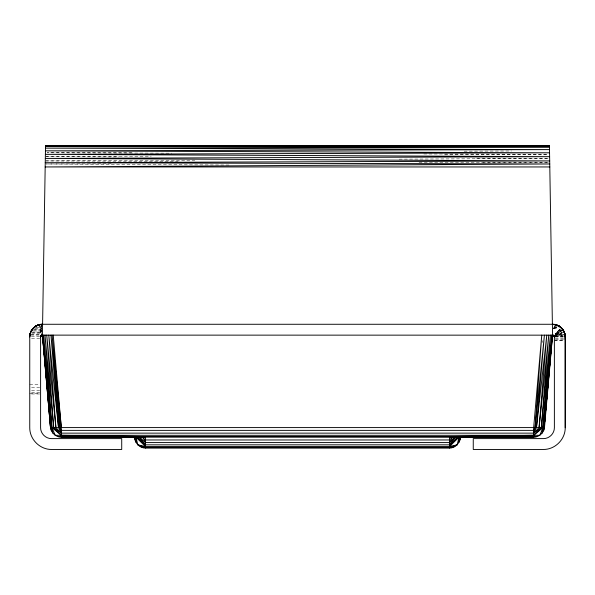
<?xml version="1.0" encoding="UTF-8"?>
<svg xmlns="http://www.w3.org/2000/svg" width="595" height="595" viewBox="0 0 595 595"><rect width="100%" height="100%" fill="white"/><g stroke="black" fill="none" stroke-linecap="round" stroke-linejoin="round"><path stroke-width="0.45" stroke-dasharray="2.98 2.23" d="M542.253 342.504L542.409 340.66M41.65 331.779L40.884 328.425L42.141 324.885L40.884 326.402L39.054 326.402M41.538 329.749L40.661 332.099L41.457 333.676M42.141 324.885L40.884 327.622L35.73 327.622M41.457 328.098L40.661 329.504L40.661 332.099L32.532 332.099M41.829 328.098L40.661 329.504L33.863 329.504M555.053 334.308L560.2 329.228M555.812 325.532L553.216 328.105L555.812 325.532M555.366 334.65L560.84 329.905L555.462 334.784L561.464 330.723L555.618 335L561.427 330.664M555.626 335.022L561.494 330.761L555.626 335.015M555.559 334.903L561.479 330.738M553.365 328.291L556.548 326.476M555.894 335.565L562.223 332.003L555.842 335.416M554.28 336.346L563.413 332.397L554.235 336.235M553.387 328.41L556.675 327.101M554.354 336.644L562.929 333.706L555.18 336.22M553.402 328.522L558.408 327.183M554.369 336.74L564.105 334.68L555.224 336.376M564.105 334.673L554.376 336.941L563.435 336.934M553.424 328.633L558.593 327.979M555.276 336.852L563.391 336.071M46.269 156.671L151.204 156.188M444.666 154.834L547.742 154.358L422.39 153.956M46.194 160.918L194.825 160.181M399.186 159.162L548.746 158.419L476.298 158.158M131.748 152.469L47.265 152.796L171.687 153.19M464.122 151.167L511.477 150.981M111.183 163.811L46.142 163.967L230.139 165.068M482.85 162.881L548.821 162.718L416.894 162.242M39.166 326.179L40.884 326.179L40.884 333.855L31.922 333.855M41.858 327.317L36.645 327.317M34.778 328.425L40.884 328.425M33.037 329.965L40.884 329.965L41.65 332.546M33.647 330.961L40.884 330.961L41.799 333.46M32.204 332.731L40.884 332.731L41.65 333.929M30.888 334.464L39.768 334.464M30.806 335.045L39.047 335.045M31.386 336.584L39.687 336.584M31.557 338.667L39.701 338.667M555.284 338.726L563.435 338.726M555.284 339.648L563.42 339.648M554.376 340.221L563.42 340.221M554.376 340.414L563.42 340.414M29.75 384.712L39.701 384.712M31.557 387.665L39.701 387.665M31.557 390.253L39.701 390.253M31.557 392.261L39.701 392.261M29.75 393.54L39.701 393.54M31.557 393.979L39.701 393.979M45.339 156.678L118.71 156.931M45.265 160.925L178.121 161.394M555.276 336.755L563.435 336.904M40.884 332.731L41.724 334.271M559.955 328.983L555.083 334.345L559.955 328.99M560.185 329.206L555.15 334.405L560.178 329.199M557.374 326.7L553.372 328.403L557.374 326.7"/><path stroke-width="0.89" d="M565.228 427.753L565.25 338.726C566.202 331.385 560.088 324.052 552.569 324.275L42.416 324.275C35.648 324.119 29.586 330.158 29.75 336.941L29.75 427.753C29.676 439.37 39.843 449.53 51.46 449.463L121.722 449.463L121.722 438.604L51.46 438.604C45.651 438.641 40.572 433.562 40.601 427.753L40.601 336.941L41.137 335.662L42.416 335.126L552.896 335.156L553.997 335.833L554.376 336.941L554.376 427.753C554.414 433.562 549.334 438.641 543.525 438.604L473.256 438.604L473.256 449.463L543.525 449.463C555.142 449.53 565.302 439.37 565.228 427.753L565.191 335.9M565.228 339.648L565.057 334.836L564.268 332.107M549.46 146.392L549.445 145.537L45.532 145.537L549.453 145.954L552.569 335.126L544.507 427.247C543.994 432.491 539.226 437.585 533.693 436.685L145.53 436.514L137.386 437.161L145.53 446.562L135.913 437.161L137.854 444.837L145.53 446.562L449.448 446.562L459.072 437.161L458.849 442.583L459.935 439.965L459.995 437.161C460.218 443.074 455.316 448.057 449.448 448.013L145.53 448.013C139.721 448.05 134.641 442.97 134.678 437.161M549.445 145.537L45.532 145.537L42.416 335.126L50.471 427.247C50.984 432.491 55.759 437.585 61.285 436.685L142.532 436.663L145.53 442.583L449.448 442.583L455.264 437.161L456.038 437.065L533.693 436.685L449.448 436.514L449.448 448.013M45.488 368.364L42.468 335.126L50.471 427.247L51.951 427.589L543.034 427.589L544.12 427.463L551.617 335.126L542.127 433.138L544.12 427.463L544.336 424.689L543.756 430.371M544.7 420.077L544.841 418.226M51.222 430.371L43.651 335.126L51.951 427.589L55.216 435.302L539.762 435.302L543.034 427.589L550.42 335.126L541.309 427.634L533.693 435.302L449.448 436.514M536.482 427.463L544.403 335.126L535.098 427.366L533.693 433.138L539.077 427.589L546.79 335.126L536.482 427.463L533.693 433.138L61.285 433.138L53.669 427.634L44.989 335.126L51.951 427.589L52.851 433.138L50.858 427.463L50.635 424.689M548.761 376.583L544.12 427.463L552.331 335.126M548.917 374.738L549.304 370.135M549.46 368.29L549.847 363.686M550.077 360.92L550.464 356.316M550.695 353.556L551 349.867M551.238 347.101L551.543 343.419M544.693 421L544.931 418.226M545.34 413.614L545.585 410.84M545.905 407.151L546.151 404.377M546.478 400.688L546.798 396.991M547.125 393.295L547.37 390.528M547.69 386.832L548.017 383.143M548.263 380.369L548.59 376.68M548.91 372.983L549.155 370.216M549.482 366.52L549.802 362.831M550.048 360.057L550.375 356.368M550.695 352.671L550.94 349.905M551.268 346.208L551.513 343.441M544.12 427.463L552.51 335.126M41.717 335.268L40.646 336.532L42.141 335.045L41.003 335.803L40.601 336.941L41.137 335.662L42.416 335.126L41.858 334.464L42.416 335.126L41.345 335.476M41.858 324.617L42.416 324.275C35.603 324.171 29.653 330.151 29.75 336.941C29.624 330.143 35.633 324.163 42.416 324.275L38.162 325.011L38.534 325.301L39.679 324.572M539.077 427.589L548.769 335.126L541.309 427.634L533.693 433.138M459.935 439.965L460.307 437.161M29.891 335.045C30.256 331.906 32.747 327.904 36.079 325.971L35.388 326.402M454.878 446.562L449.448 447.641L457.124 444.837L459.072 437.161M30.003 334.464C30.977 329.727 34.741 325.807 39.434 324.632M31.446 330.604L31.23 330.991L31.84 330.961L31.252 330.961L31.84 329.965M449.448 442.583L452.981 436.708L533.693 436.685L455.301 436.983L451.047 436.559L449.448 437.161L452.022 436.626L533.693 436.685L454.439 436.879L452.483 437.161L449.448 439.965L145.53 439.965L141.588 436.752L61.285 436.685L139.319 437.02L145.53 442.583M137.386 437.161L145.53 444.837L449.448 444.837L455.301 436.983L457.592 437.161L449.448 446.562L457.124 444.837M32.167 329.504L34.175 327.317M33.037 328.425L33.841 327.622M449.448 444.837L457.592 437.161M42.141 335.045L42.141 335.149M533.693 435.302L543.034 427.589M141.394 436.775L142.502 437.161L61.285 437.161L58.109 436.685M35.73 326.179L39.136 324.706M449.448 437.161L451.917 436.618L533.693 436.685L452.483 437.161L452.022 436.626M53.223 335.126L61.285 427.247L61.285 437.161L533.693 437.161L536.869 436.685M553.886 324.342L558.898 325.971L561.524 327.986L564.231 332.032L565.25 336.934L564.796 333.661L562.885 329.6L558.98 326.023L555.187 324.55M179.169 146.073L45.525 145.954L99.804 145.611M36.645 325.673L38.043 325.666M140.16 436.923L61.285 436.685L145.53 436.514L145.53 448.013M61.285 436.685L143.499 436.581L145.53 437.161L142.532 436.663M135.177 437.072L61.285 437.161L139.23 437.028L145.53 444.837M45.525 145.954L549.453 145.954L45.518 146.392L549.475 147.292L45.488 148.14L549.52 149.605L45.443 150.833L549.572 152.803L45.376 154.343L549.639 156.678L45.309 158.411L549.713 160.925L45.235 162.718L549.773 163.975L45.16 166.95L549.825 166.95M38.534 324.885L40.103 324.885M554.124 324.885L556.459 324.885L558.98 326.023M37.418 325.301L38.534 325.301M142.718 447.641L452.26 447.641M456.038 437.065L533.693 437.161L533.693 427.247L541.755 335.126L535.098 427.366L533.693 430.371L61.285 430.371L59.879 427.366L50.954 335.126L58.503 427.463L61.285 433.138L55.9 427.589L46.745 335.126L53.669 427.634L61.285 435.302L145.53 436.514M533.693 437.161L454.439 436.879M131.547 437.028L134.321 437.042M554.324 336.502C554.317 335.335 551.558 334.725 553.558 335.424M552.569 324.275C557.381 324.364 561.531 326.886 563.807 331.11M552.748 335.134L553.863 335.677L553.491 335.387M140.1 446.562L145.53 447.641L137.854 444.837M552.814 335.149L553.61 335.461M143.499 436.581L145.53 437.161M558.898 325.971L561.524 327.986M553.469 335.372L553.893 335.706M51.951 427.589L61.285 435.302M561.442 327.904L562.201 328.723M553.848 335.662L554.376 336.941L554.079 335.944M561.174 327.652L564.231 332.032L565.228 336.941M563.532 330.604L564.796 333.661M554.131 336.034L554.354 336.644M564.64 333.118L564.99 334.494M61.285 433.138L59.879 427.366L52.107 335.126L61.285 427.247M58.503 427.463L48.79 335.126L55.9 427.589M45.659 370.216L46.075 374.828M46.246 376.68L46.752 382.221M46.916 384.065L47.34 388.684M47.503 390.528L47.92 395.147M48.173 397.914L48.507 401.61M49.095 408.073L48.76 404.377L49.05 407.151M49.682 414.537L49.348 410.84L49.712 414.537M42.736 336.049L43.145 340.667M43.39 343.441L43.718 347.13M43.963 349.905L44.29 353.594M44.543 356.368L44.952 360.979M45.116 362.831L45.525 367.442M45.77 370.216L46.098 373.905M46.343 376.68L46.67 380.369M47.005 384.065L47.332 387.762M47.578 390.528L47.905 394.225M48.232 397.914L48.478 400.688M50.858 427.463L42.743 335.126L50.471 427.247M49.511 410.84L49.66 412.685M50.106 418.226L50.263 420.077M135.913 437.161L136.129 442.583L134.991 437.161L135.043 439.965M552.16 336.049L551.855 339.738L552.16 336.049M50.27 421L50.017 418.226L50.285 421"/></g></svg>
